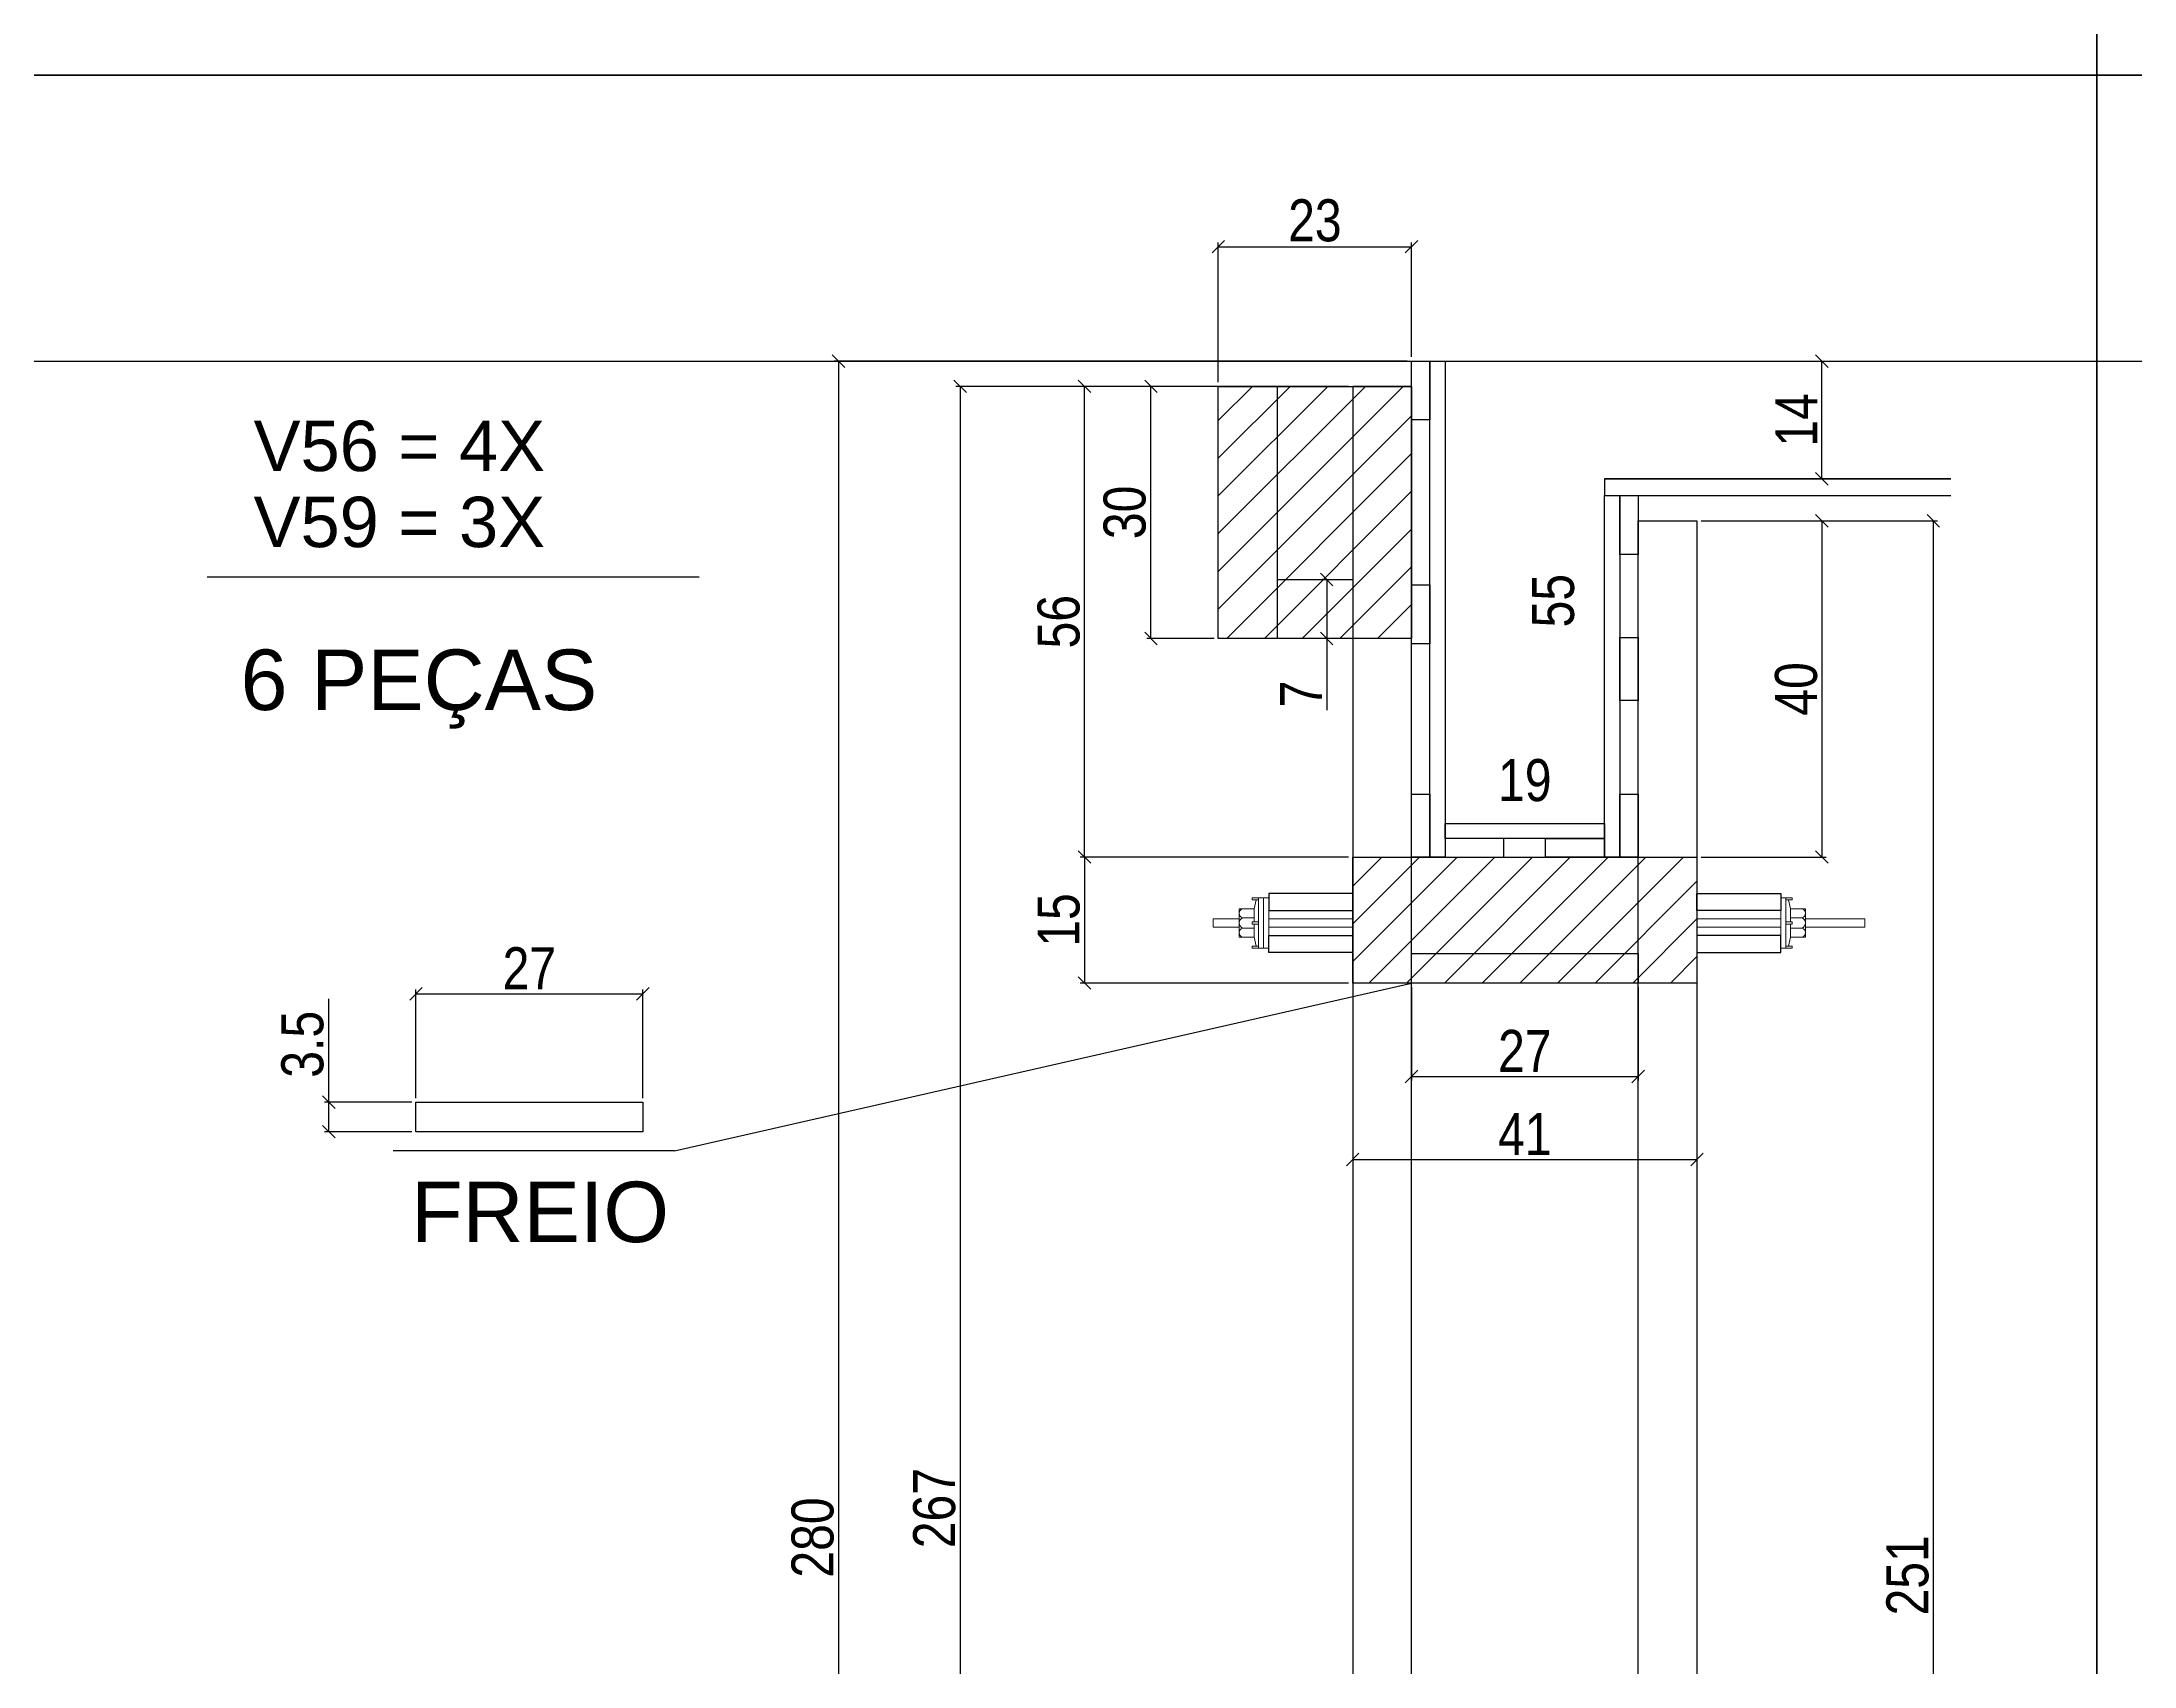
# Model space of a CAD drawing. Header units: millimetres. Extents: x 3247 to 10920, y 704 to 3817.
# Drawn here: x 3756.3 to 4254.6, y 1861.8 to 2248.5 of the extents above; entities that cross this region are included whole.
import ezdxf

# ---------------------------------------------------------------- set-up
doc = ezdxf.new("R2010")
doc.units = ezdxf.units.MM
for name, color, linetype in [('1', 1, 'Continuous'), ('COTA', 241, 'Continuous'), ('GARFOS OK', 3, 'Continuous'), ('Hachura', 253, 'Continuous'), ('Painéis', 200, 'Continuous'), ('Resinado', 41, 'Continuous'), ('SARR_3.5x7', 81, 'Continuous'), ('SARR_7x7', 40, 'Continuous'), ('TIRAS REESCORAMENTO', 252, 'Continuous'), ('VIGAS', 3, 'Continuous')]:
    doc.layers.add(name, color=color, linetype=linetype)
doc.layers.add('BARRA_ANCORAGEM', color=1, linetype='Continuous', lineweight=15)
doc.styles.add('COTA TECNICA 2X', font='techl___.ttf', dxfattribs={"height": 10})
doc.styles.add('R80-50', font='arial.ttf', dxfattribs={"height": 10})
doc.dimstyles.new('SECAO', dxfattribs={"dimscale": 0.333333, "dimtxt": 5, "dimasz": 9, "dimexe": 3, "dimexo": 3, "dimgap": 3, "dimtad": 1, "dimdec": 1, "dimlfac": 0.5, "dimzin": 12, "dimdsep": 46, "dimtxsty": 'COTA TECNICA 2X', "dimblk1": 'OBLIQUE', "dimblk2": 'OBLIQUE', "dimsah": 1, "dimcen": 0.9, "dimclrd": 4, "dimclre": 4, "dimclrt": 240, "dimadec": 1, "dimazin": 3, "dimtfac": 1, "dimtdec": 1, "dimtmove": 0, "dimatfit": 3, "dimfxl": 1, "dimtolj": 1, "dimtzin": 12, "dimarcsym": 0})

# ---------------------------------------------------------------- blocks, each defined once
blk = doc.blocks.new('_Oblique')
at = {"layer": '1', "color": 0, "lineweight": -2}
blk.add_line((-0.5, -0.5), (0.5, 0.5), dxfattribs=at)
blk = doc.blocks.new('*D288')
at = {"layer": 'COTA', "color": 4, "lineweight": -2, "transparency": 16777216}
for p, q in [((4067.52, 2166.46), (3974.01, 2166.46)), ((3975.01, 2166.46), (3975.01, 1632.37)), ((4067.52, 1632.37), (3974.01, 1632.37))]:
    blk.add_line(p, q, dxfattribs=at)
at = {"layer": 'Defpoints', "color": 0, "transparency": 16777216}
for p in [(4068.52, 2166.46), (3975.01, 1632.37), (4068.52, 1632.37)]:
    blk.add_point(p, dxfattribs=at)
at = {"layer": 'COTA', "color": 4, "lineweight": -2, "transparency": 16777216, "xscale": 3, "yscale": 3, "zscale": 3}
for p, rotation in [((3975.01, 2166.46), 90), ((3975.01, 1632.37), 270)]:
    blk.add_blockref('_Oblique', p, dxfattribs=dict(at, rotation=rotation))
at = {"layer": 'COTA', "color": 240, "transparency": 16777216, "insert": (3968.91, 1899.41), "char_height": 10, "attachment_point": 5, "rotation": 90, "style": 'COTA TECNICA 2X'}
blk.add_mtext('\\A1;267', dxfattribs=at)
blk = doc.blocks.new('*D334')
at = {"layer": 'COTA', "color": 4, "lineweight": -2, "transparency": 16777216}
for p, q in [((4067.52, 2166.46), (4003.64, 2166.46)), ((4004.64, 2054.41), (4004.64, 2166.46)), ((4067.52, 2054.41), (4003.64, 2054.41))]:
    blk.add_line(p, q, dxfattribs=at)
at = {"layer": 'Defpoints', "color": 0, "transparency": 16777216}
for p in [(4004.64, 2166.46), (4068.52, 2166.46), (4068.52, 2054.41)]:
    blk.add_point(p, dxfattribs=at)
at = {"layer": 'COTA', "color": 4, "lineweight": -2, "transparency": 16777216, "xscale": 3, "yscale": 3, "zscale": 3}
for p, rotation in [((4004.64, 2166.46), 90), ((4004.64, 2054.41), 270)]:
    blk.add_blockref('_Oblique', p, dxfattribs=dict(at, rotation=rotation))
at = {"layer": 'COTA', "color": 240, "transparency": 16777216, "insert": (3998.53, 2110.43), "char_height": 10, "attachment_point": 5, "rotation": 90, "style": 'COTA TECNICA 2X'}
blk.add_mtext('\\A1;56', dxfattribs=at)
blk = doc.blocks.new('*D335')
at = {"layer": 'COTA', "color": 4, "lineweight": -2, "transparency": 16777216}
for p, q in [((4151.52, 2134.44), (4181.27, 2134.44)), ((4180.27, 2134.44), (4180.27, 2054.41)), ((4151.52, 2054.41), (4181.27, 2054.41))]:
    blk.add_line(p, q, dxfattribs=at)
at = {"layer": 'Defpoints', "color": 0, "transparency": 16777216}
for p in [(4150.52, 2134.44), (4150.52, 2054.41), (4180.27, 2054.41)]:
    blk.add_point(p, dxfattribs=at)
at = {"layer": 'COTA', "color": 4, "lineweight": -2, "transparency": 16777216, "xscale": 3, "yscale": 3, "zscale": 3}
for p, rotation in [((4180.27, 2134.44), 90), ((4180.27, 2054.41), 270)]:
    blk.add_blockref('_Oblique', p, dxfattribs=dict(at, rotation=rotation))
at = {"layer": 'COTA', "color": 240, "transparency": 16777216, "insert": (4174.17, 2094.42), "char_height": 10, "attachment_point": 5, "rotation": 90, "style": 'COTA TECNICA 2X'}
blk.add_mtext('\\A1;40', dxfattribs=at)
blk = doc.blocks.new('*D336')
at = {"layer": 'COTA', "color": 4, "lineweight": -2, "transparency": 16777216}
for p, q in [((4081.52, 2172.46), (3945.06, 2172.46)), ((3946.06, 2172.46), (3946.06, 1612.37)), ((4067.52, 1612.37), (3945.06, 1612.37))]:
    blk.add_line(p, q, dxfattribs=at)
at = {"layer": 'Defpoints', "color": 0, "transparency": 16777216}
for p in [(4082.52, 2172.46), (3946.06, 1612.37), (4068.52, 1612.37)]:
    blk.add_point(p, dxfattribs=at)
at = {"layer": 'COTA', "color": 4, "lineweight": -2, "transparency": 16777216, "xscale": 3, "yscale": 3, "zscale": 3}
for p, rotation in [((3946.06, 2172.46), 90), ((3946.06, 1612.37), 270)]:
    blk.add_blockref('_Oblique', p, dxfattribs=dict(at, rotation=rotation))
at = {"layer": 'COTA', "color": 240, "transparency": 16777216, "insert": (3939.93, 1892.41), "char_height": 10, "attachment_point": 5, "rotation": 90, "style": 'COTA TECNICA 2X'}
blk.add_mtext('\\A1;280', dxfattribs=at)
blk = doc.blocks.new('*D338')
at = {"layer": 'Defpoints', "color": 0, "transparency": 16777216}
for p in [(4115.56, 2172.46), (4122.41, 2172.46), (4115.56, 2062.41)]:
    blk.add_point(p, dxfattribs=at)
at = {"layer": 'COTA', "color": 240, "transparency": 16777216, "insert": (4116.3, 2115.43), "char_height": 10, "attachment_point": 5, "rotation": 90, "style": 'COTA TECNICA 2X'}
blk.add_mtext('\\A1;55', dxfattribs=at)
blk = doc.blocks.new('*D339')
at = {"layer": 'Defpoints', "color": 0, "transparency": 16777216}
for p in [(4090.52, 2066.56), (4128.52, 2066.56), (4128.52, 2066.56)]:
    blk.add_point(p, dxfattribs=at)
at = {"layer": 'COTA', "color": 240, "transparency": 16777216, "insert": (4109.52, 2072.65), "char_height": 10, "attachment_point": 5, "style": 'COTA TECNICA 2X'}
blk.add_mtext('\\A1;19', dxfattribs=at)
blk = doc.blocks.new('*D341')
at = {"layer": 'COTA', "color": 4, "lineweight": -2, "transparency": 16777216}
for p, q in [((4178.12, 2172.46), (4181.27, 2172.46)), ((4180.27, 2144.46), (4180.27, 2172.46)), ((4178.12, 2144.46), (4181.27, 2144.46))]:
    blk.add_line(p, q, dxfattribs=at)
at = {"layer": 'Defpoints', "color": 0, "transparency": 16777216}
for p in [(4177.12, 2172.46), (4180.27, 2172.46), (4177.12, 2144.46)]:
    blk.add_point(p, dxfattribs=at)
at = {"layer": 'COTA', "color": 4, "lineweight": -2, "transparency": 16777216, "xscale": 3, "yscale": 3, "zscale": 3}
for p, rotation in [((4180.27, 2172.46), 90), ((4180.27, 2144.46), 270)]:
    blk.add_blockref('_Oblique', p, dxfattribs=dict(at, rotation=rotation))
at = {"layer": 'COTA', "color": 240, "transparency": 16777216, "insert": (4174.2, 2158.46), "char_height": 10, "attachment_point": 5, "rotation": 90, "style": 'COTA TECNICA 2X'}
blk.add_mtext('\\A1;14', dxfattribs=at)
blk = doc.blocks.new('*D342')
at = {"layer": 'COTA', "color": 4, "lineweight": -2, "transparency": 16777216}
for p, q in [((4152.52, 2134.44), (4207.81, 2134.44)), ((4206.81, 2134.44), (4206.81, 1632.37)), ((4152.52, 1632.37), (4207.81, 1632.37))]:
    blk.add_line(p, q, dxfattribs=at)
at = {"layer": 'Defpoints', "color": 0, "transparency": 16777216}
for p in [(4151.52, 2134.44), (4151.52, 1632.37), (4206.81, 1632.37)]:
    blk.add_point(p, dxfattribs=at)
at = {"layer": 'COTA', "color": 4, "lineweight": -2, "transparency": 16777216, "xscale": 3, "yscale": 3, "zscale": 3}
for p, rotation in [((4206.81, 2134.44), 90), ((4206.81, 1632.37), 270)]:
    blk.add_blockref('_Oblique', p, dxfattribs=dict(at, rotation=rotation))
at = {"layer": 'COTA', "color": 240, "transparency": 16777216, "insert": (4200.7, 1883.4), "char_height": 10, "attachment_point": 5, "rotation": 90, "style": 'COTA TECNICA 2X'}
blk.add_mtext('\\A1;251', dxfattribs=at)
blk = doc.blocks.new('A$C51C4441F')
at = {"layer": 'BARRA_ANCORAGEM'}
for p, q in [((-2.25, 3.4), (-1.79, 5.5)), ((-2.25, 3.4), (-5.81, 3.39)), ((-5.81, 3.39), (-5.81, -3.39)), ((-2.25, 1.2), (-5.02, 1.2)), ((-2.25, 3.4), (-2.25, 3.4)), ((-2.25, 3.4), (-2.25, 0.25)), ((-2.25, -3.4), (-5.81, -3.39)), ((-2.25, -1.2), (-5.02, -1.2)), ((-2.25, -0.25), (-2.25, -3.4)), ((-2.25, -3.4), (-1.79, -5.5))]:
    blk.add_line(p, q, dxfattribs=at)
for points in [[(-2.7, 6), (-1.2, 6), (-1.2, 5.5), (-2.7, 5.5)], [(-1.2, -6), (0, -6), (0, 6), (-1.2, 6)], [(-2.7, 0.25), (-1.2, 0.25), (-1.2, -0.25), (-2.7, -0.25)], [(-2.7, -6), (-1.2, -6), (-1.2, -5.5), (-2.7, -5.5)]]:
    blk.add_lwpolyline(points, close=True, dxfattribs=at)
for centre, radius, start, end in [((-4.66, 2.3), 1.15, 107.7845, 252.2718), ((-4.52, 0), 1.3, 112.648, 247.4083), ((-4.66, -2.3), 1.15, 107.7845, 252.2718)]:
    blk.add_arc(centre, radius, start, end, dxfattribs=at)
blk = doc.blocks.new('*D344')
at = {"layer": 'COTA', "color": 4, "lineweight": -2, "transparency": 16777216}
for p, q in [((3824.65, 1996.02), (3824.65, 2020.63)), ((3844.43, 1996.02), (3823.65, 1996.02)), ((3824.65, 1989.02), (3824.65, 1996.02)), ((3844.43, 1989.02), (3823.65, 1989.02))]:
    blk.add_line(p, q, dxfattribs=at)
at = {"layer": 'Defpoints', "color": 0, "transparency": 16777216}
for p in [(3824.65, 1996.02), (3845.43, 1996.02), (3845.43, 1989.02)]:
    blk.add_point(p, dxfattribs=at)
at = {"layer": 'COTA', "color": 4, "lineweight": -2, "transparency": 16777216, "xscale": 3, "yscale": 3, "zscale": 3}
for p, rotation in [((3824.65, 1996.02), 90), ((3824.65, 1989.02), 270)]:
    blk.add_blockref('_Oblique', p, dxfattribs=dict(at, rotation=rotation))
at = {"layer": 'COTA', "color": 240, "transparency": 16777216, "insert": (3818.43, 2009.83), "char_height": 10, "attachment_point": 5, "rotation": 90, "style": 'COTA TECNICA 2X'}
blk.add_mtext('\\A1;3.5', dxfattribs=at)
blk = doc.blocks.new('*D478')
at = {"layer": 'COTA', "color": 4, "lineweight": -2, "transparency": 16777216}
for p, q in [((3845.43, 1997.02), (3845.43, 2022.86)), ((3845.43, 2021.86), (3899.43, 2021.86)), ((3899.43, 1997.02), (3899.43, 2022.86))]:
    blk.add_line(p, q, dxfattribs=at)
at = {"layer": 'Defpoints', "color": 0, "transparency": 16777216}
for p in [(3899.43, 2021.86), (3845.43, 1996.02), (3899.43, 1996.02)]:
    blk.add_point(p, dxfattribs=at)
at = {"layer": 'COTA', "color": 4, "lineweight": -2, "transparency": 16777216, "xscale": 3, "yscale": 3, "zscale": 3, "rotation": 180}
blk.add_blockref('_Oblique', (3845.43, 2021.86), dxfattribs=at)
at = {"layer": 'COTA', "color": 4, "lineweight": -2, "transparency": 16777216, "xscale": 3, "yscale": 3, "zscale": 3}
blk.add_blockref('_Oblique', (3899.43, 2021.86), dxfattribs=at)
at = {"layer": 'COTA', "color": 240, "transparency": 16777216, "insert": (3872.43, 2027.93), "char_height": 10, "attachment_point": 5, "style": 'COTA TECNICA 2X'}
blk.add_mtext('\\A1;27', dxfattribs=at)
blk = doc.blocks.new('*D479')
at = {"layer": 'COTA', "color": 4, "lineweight": -2, "transparency": 16777216}
for p, q in [((4067.52, 2054.41), (4003.64, 2054.41)), ((4004.64, 2054.41), (4004.64, 2024.41)), ((4067.52, 2024.41), (4003.64, 2024.41))]:
    blk.add_line(p, q, dxfattribs=at)
at = {"layer": 'Defpoints', "color": 0, "transparency": 16777216}
for p in [(4068.52, 2054.41), (4004.64, 2024.41), (4068.52, 2024.41)]:
    blk.add_point(p, dxfattribs=at)
at = {"layer": 'COTA', "color": 4, "lineweight": -2, "transparency": 16777216, "xscale": 3, "yscale": 3, "zscale": 3}
for p, rotation in [((4004.64, 2054.41), 90), ((4004.64, 2024.41), 270)]:
    blk.add_blockref('_Oblique', p, dxfattribs=dict(at, rotation=rotation))
at = {"layer": 'COTA', "color": 240, "transparency": 16777216, "insert": (3998.53, 2039.41), "char_height": 10, "attachment_point": 5, "rotation": 90, "style": 'COTA TECNICA 2X'}
blk.add_mtext('\\A1;15', dxfattribs=at)
blk = doc.blocks.new('*D480')
at = {"layer": 'COTA', "color": 4, "lineweight": -2, "transparency": 16777216}
for p, q in [((4082.52, 2023.41), (4082.52, 2001.17)), ((4136.52, 2023.41), (4136.52, 2001.17)), ((4082.52, 2002.17), (4136.52, 2002.17))]:
    blk.add_line(p, q, dxfattribs=at)
at = {"layer": 'Defpoints', "color": 0, "transparency": 16777216}
for p in [(4082.52, 2024.41), (4136.52, 2024.41), (4136.52, 2002.17)]:
    blk.add_point(p, dxfattribs=at)
at = {"layer": 'COTA', "color": 4, "lineweight": -2, "transparency": 16777216, "xscale": 3, "yscale": 3, "zscale": 3, "rotation": 180}
blk.add_blockref('_Oblique', (4082.52, 2002.17), dxfattribs=at)
at = {"layer": 'COTA', "color": 4, "lineweight": -2, "transparency": 16777216, "xscale": 3, "yscale": 3, "zscale": 3}
blk.add_blockref('_Oblique', (4136.52, 2002.17), dxfattribs=at)
at = {"layer": 'COTA', "color": 240, "transparency": 16777216, "insert": (4109.52, 2008.24), "char_height": 10, "attachment_point": 5, "style": 'COTA TECNICA 2X'}
blk.add_mtext('\\A1;27', dxfattribs=at)
blk = doc.blocks.new('*D481')
at = {"layer": 'COTA', "color": 4, "lineweight": -2, "transparency": 16777216}
for p, q in [((4068.52, 2023.41), (4068.52, 1981.38)), ((4150.52, 2023.41), (4150.52, 1981.38)), ((4068.52, 1982.38), (4150.52, 1982.38))]:
    blk.add_line(p, q, dxfattribs=at)
at = {"layer": 'Defpoints', "color": 0, "transparency": 16777216}
for p in [(4068.52, 2024.41), (4150.52, 2024.41), (4150.52, 1982.38)]:
    blk.add_point(p, dxfattribs=at)
at = {"layer": 'COTA', "color": 4, "lineweight": -2, "transparency": 16777216, "xscale": 3, "yscale": 3, "zscale": 3, "rotation": 180}
blk.add_blockref('_Oblique', (4068.52, 1982.38), dxfattribs=at)
at = {"layer": 'COTA', "color": 4, "lineweight": -2, "transparency": 16777216, "xscale": 3, "yscale": 3, "zscale": 3}
blk.add_blockref('_Oblique', (4150.52, 1982.38), dxfattribs=at)
at = {"layer": 'COTA', "color": 240, "transparency": 16777216, "insert": (4109.52, 1988.45), "char_height": 10, "attachment_point": 5, "style": 'COTA TECNICA 2X'}
blk.add_mtext('\\A1;41', dxfattribs=at)
blk = doc.blocks.new('*D345')
at = {"layer": 'COTA', "color": 4, "lineweight": -2, "transparency": 16777216}
for p, q in [((4035.52, 2166.46), (4019.48, 2166.46)), ((4020.48, 2106.46), (4020.48, 2166.46)), ((4035.52, 2106.46), (4019.48, 2106.46))]:
    blk.add_line(p, q, dxfattribs=at)
at = {"layer": 'Defpoints', "color": 0, "transparency": 16777216}
for p in [(4020.48, 2166.46), (4036.52, 2166.46), (4036.52, 2106.46)]:
    blk.add_point(p, dxfattribs=at)
at = {"layer": 'COTA', "color": 4, "lineweight": -2, "transparency": 16777216, "xscale": 3, "yscale": 3, "zscale": 3}
for p, rotation in [((4020.48, 2166.46), 90), ((4020.48, 2106.46), 270)]:
    blk.add_blockref('_Oblique', p, dxfattribs=dict(at, rotation=rotation))
at = {"layer": 'COTA', "color": 240, "transparency": 16777216, "insert": (4014.26, 2136.46), "char_height": 10, "attachment_point": 5, "rotation": 90, "style": 'COTA TECNICA 2X'}
blk.add_mtext('\\A1;30', dxfattribs=at)
blk = doc.blocks.new('*D346')
at = {"layer": 'COTA', "color": 4, "lineweight": -2, "transparency": 16777216}
for p, q in [((4036.52, 2167.46), (4036.52, 2200.71)), ((4036.52, 2199.71), (4082.52, 2199.71)), ((4082.52, 2173.46), (4082.52, 2200.71))]:
    blk.add_line(p, q, dxfattribs=at)
at = {"layer": 'Defpoints', "color": 0, "transparency": 16777216}
for p in [(4082.52, 2199.71), (4082.52, 2172.46), (4036.52, 2166.46)]:
    blk.add_point(p, dxfattribs=at)
at = {"layer": 'COTA', "color": 4, "lineweight": -2, "transparency": 16777216, "xscale": 3, "yscale": 3, "zscale": 3, "rotation": 180}
blk.add_blockref('_Oblique', (4036.52, 2199.71), dxfattribs=at)
at = {"layer": 'COTA', "color": 4, "lineweight": -2, "transparency": 16777216, "xscale": 3, "yscale": 3, "zscale": 3}
blk.add_blockref('_Oblique', (4082.52, 2199.71), dxfattribs=at)
at = {"layer": 'COTA', "color": 240, "transparency": 16777216, "insert": (4059.52, 2205.92), "char_height": 10, "attachment_point": 5, "style": 'COTA TECNICA 2X'}
blk.add_mtext('\\A1;23', dxfattribs=at)
blk = doc.blocks.new('*D347')
at = {"layer": 'COTA', "color": 4, "lineweight": -2, "transparency": 16777216}
for p, q in [((4061.89, 2120.46), (4061.33, 2120.46)), ((4062.33, 2120.46), (4062.33, 2106.46)), ((4061.89, 2106.46), (4061.33, 2106.46)), ((4062.33, 2106.46), (4062.33, 2089.35))]:
    blk.add_line(p, q, dxfattribs=at)
at = {"layer": 'Defpoints', "color": 0, "transparency": 16777216}
for p in [(4062.89, 2120.46), (4062.33, 2106.46), (4062.89, 2106.46)]:
    blk.add_point(p, dxfattribs=at)
at = {"layer": 'COTA', "color": 4, "lineweight": -2, "transparency": 16777216, "xscale": 3, "yscale": 3, "zscale": 3}
for p, rotation in [((4062.33, 2120.46), 90), ((4062.33, 2106.46), 270)]:
    blk.add_blockref('_Oblique', p, dxfattribs=dict(at, rotation=rotation))
at = {"layer": 'COTA', "color": 240, "transparency": 16777216, "insert": (4056.25, 2093.22), "char_height": 10, "attachment_point": 5, "rotation": 90, "style": 'COTA TECNICA 2X'}
blk.add_mtext('\\A1;7', dxfattribs=at)

msp = doc.modelspace()

# ---------------------------------------------------------------- hatches: boundary and pattern name
at = {"layer": 'COTA'}
h = msp.add_hatch(dxfattribs=at)
h.set_pattern_fill('ANSI31', color=256, scale=2, style=0)
h.set_pattern_definition([(45, (-15698.989, -2957.3144), (-4.490128, 4.490128), [])])
h.paths.add_polyline_path([(4082.52, 2106.46), (4036.52, 2106.46), (4036.52, 2166.46), (4082.52, 2166.46)])
h = msp.add_hatch(dxfattribs=at)
h.set_pattern_fill('ANSI31', color=256, scale=2, style=0)
h.set_pattern_definition([(45, (-20546.432, -211242.658), (-4.49012806, 4.49012806), [])])
h.paths.add_polyline_path([(4150.52, 2024.41), (4150.52, 2054.41), (4068.52, 2054.41), (4068.52, 2024.41)])

# ---------------------------------------------------------------- linework, layer by layer
at = {"linetype": 'Continuous'}
msp.add_line((4050.52, 2120.46), (4068.52, 2120.46), dxfattribs=at)
at = {"layer": 'BARRA_ANCORAGEM'}
for points in [[(4047.32, 2044.71), (4048.52, 2044.71), (4048.52, 2032.71), (4047.32, 2032.71)], [(4171.72, 2044.71), (4170.52, 2044.71), (4170.52, 2032.71), (4171.72, 2032.71)], [(4035.32, 2037.71), (4041.5, 2037.71), (4041.5, 2039.71), (4035.32, 2039.71)], [(4048.52, 2037.71), (4068.52, 2037.71), (4068.52, 2039.71), (4048.52, 2039.71)], [(4170.52, 2037.71), (4150.52, 2037.71), (4150.52, 2039.71), (4170.52, 2039.71)], [(4176.33, 2037.71), (4190.52, 2037.71), (4190.52, 2039.71), (4176.33, 2039.71)]]:
    msp.add_lwpolyline(points, close=True, dxfattribs=at)
at = {"layer": 'COTA', "color": 1}
msp.add_line((3246.75, 2172.46), (6743.22, 2172.46), dxfattribs=at)
at = {"layer": 'GARFOS OK', "color": 3}
for q in [(4082.52, 2024.41), (3840.02, 1984.49)]:
    msp.add_line((3907.04, 1984.49), q, dxfattribs=at)
at = {"layer": 'Hachura', "color": 7}
msp.add_line((3795.72, 2121.09), (3912.87, 2121.09), dxfattribs=at)
at = {"layer": 'Painéis'}
for points in [[(4082.52, 2106.46), (4036.52, 2106.46), (4036.52, 2166.46), (4082.52, 2166.46)], [(4150.52, 2024.41), (4068.52, 2024.41), (4068.52, 2054.41), (4150.52, 2054.41)]]:
    msp.add_lwpolyline(points, close=True, dxfattribs=at)
at = {"layer": 'Resinado'}
msp.add_line((4128.52, 2144.46), (4211, 2144.46), dxfattribs=at)
at = {"layer": 'SARR_3.5x7', "linetype": 'Continuous'}
msp.add_lwpolyline([(3845.43, 1996.02), (3899.43, 1996.02), (3899.43, 1989.02), (3845.43, 1989.02)], close=True, dxfattribs=at)
at = {"layer": 'SARR_7x7', "linetype": 'Continuous'}
msp.add_line((4050.52, 2166.46), (4050.52, 2106.46), dxfattribs=at)
for points in [[(4068.52, 1632.37), (4082.52, 1632.37), (4082.52, 2166.46), (4068.52, 2166.46)], [(4150.52, 1632.37), (4136.52, 1632.37), (4136.52, 2134.44), (4150.52, 2134.44)], [(4082.52, 2031.41), (4136.52, 2031.41), (4136.52, 2024.41), (4082.52, 2024.41)]]:
    msp.add_lwpolyline(points, close=True, dxfattribs=at)
at = {"layer": 'TIRAS REESCORAMENTO', "linetype": 'ByBlock'}
for p, q in [((4090.52, 2172.46), (4211.48, 2172.46)), ((4128.52, 2140.46), (4211, 2140.46))]:
    msp.add_line(p, q, dxfattribs=at)
for points in [[(4082.52, 2172.46), (4086.92, 2172.46), (4086.92, 2158.46), (4082.52, 2158.46)], [(4132.12, 2140.46), (4136.52, 2140.46), (4136.52, 2126.46), (4132.12, 2126.46)], [(4082.52, 2119.17), (4086.92, 2119.17), (4086.92, 2105.17), (4082.52, 2105.17)], [(4132.12, 2106.67), (4136.52, 2106.67), (4136.52, 2091.67), (4132.12, 2091.67)], [(4082.52, 2069.41), (4086.92, 2069.41), (4086.92, 2054.41), (4082.52, 2054.41)], [(4132.12, 2069.41), (4136.52, 2069.41), (4136.52, 2054.41), (4132.12, 2054.41)], [(4128.52, 2058.81), (4090.52, 2058.81), (4090.52, 2062.41), (4128.52, 2062.41)], [(4104.52, 2054.41), (4104.52, 2058.81), (4090.52, 2058.81), (4090.52, 2054.41)], [(4114.48, 2054.41), (4114.48, 2058.81), (4128.52, 2058.81), (4128.52, 2054.41)], [(4048.52, 2041.71), (4068.52, 2041.71), (4068.52, 2045.71), (4048.52, 2045.71)], [(4170.52, 2041.71), (4150.52, 2041.71), (4150.52, 2045.71), (4170.52, 2045.71)], [(4048.52, 2035.71), (4068.52, 2035.71), (4068.52, 2031.71), (4048.52, 2031.71)], [(4170.52, 2035.71), (4150.52, 2035.71), (4150.52, 2031.71), (4170.52, 2031.71)]]:
    msp.add_lwpolyline(points, close=True, dxfattribs=at)
for points in [[(4090.52, 2054.41), (4086.92, 2054.41), (4086.92, 2172.46), (4090.52, 2172.46), (4090.52, 2054.41)], [(4211, 2144.46), (4128.52, 2144.46), (4128.52, 2140.46), (4211, 2140.46)], [(4132.12, 2054.41), (4128.52, 2054.41), (4128.52, 2140.46), (4132.12, 2140.46), (4132.12, 2054.41)]]:
    msp.add_lwpolyline(points, dxfattribs=at)
at = {"layer": 'VIGAS'}
for points in [[(4245.74, 2240.54), (3746.25, 2240.54), (3746.25, 3008.97), (4245.74, 3008.97)], [(4745.24, 2240.54), (4245.74, 2240.54), (4245.74, 3008.97), (4745.24, 3008.97)], [(4245.74, 1472.11), (3746.25, 1472.11), (3746.25, 2240.54), (4245.74, 2240.54)], [(4745.24, 1472.11), (4245.74, 1472.11), (4245.74, 2240.54), (4745.24, 2240.54)]]:
    msp.add_lwpolyline(points, close=True, dxfattribs=at)

# ---------------------------------------------------------------- block references
at = {"layer": 'BARRA_ANCORAGEM', "xscale": -1, "rotation": 180}
msp.add_blockref('A$C51C4441F', (4047.32, 2038.71), dxfattribs=at)
at = {"layer": 'BARRA_ANCORAGEM', "xscale": -1}
msp.add_blockref('A$C51C4441F', (4170.52, 2038.71), dxfattribs=at)

# ---------------------------------------------------------------- texts
at = {"layer": 'VIGAS', "color": 7, "style": 'R80-50'}
for s, p in [('V56 = 4X', (3806.76, 2146.28)), ('V59 = 3X', (3806.76, 2128.18))]:
    msp.add_text(s, height=12, dxfattribs=at).set_placement(p)
at = {"layer": 'VIGAS', "color": 7, "char_height": 14.4, "attachment_point": 1, "style": 'R80-50'}
for s, insert in [('6 PEÇAS', (3803.65, 2103.8)), ('FREIO', (3844.24, 1977.12))]:
    msp.add_mtext_dynamic_manual_height_columns(s, width=162.221, gutter_width=50, heights=[0], dxfattribs=dict(at, insert=insert))

# ---------------------------------------------------------------- dimensions: what is measured, and where the dimension line sits
at = {"layer": 'COTA', "color": 3}
for base, p1, p2, picture, middle in [((4082.52, 2199.71), (4036.52, 2166.46), (4082.52, 2172.46), '*D346', (4059.52, 2205.92)), ((3899.43, 2021.86), (3845.43, 1996.02), (3899.43, 1996.02), '*D478', (3872.43, 2027.93)), ((4150.52, 1982.38), (4068.52, 2024.41), (4150.52, 2024.41), '*D481', (4109.52, 1988.45)), ((4136.52, 2002.17), (4082.52, 2024.41), (4136.52, 2024.41), '*D480', (4109.52, 2008.24))]:
    dim = msp.add_linear_dim(base=base, p1=p1, p2=p2, dimstyle='SECAO', dxfattribs=at)
    dim.commit()
    dim.dimension.update_dxf_attribs({"geometry": picture, "text_midpoint": middle})
for base, p1, p2, picture, middle in [((3946.06, 1612.37), (4082.52, 2172.46), (4068.52, 1612.37), '*D336', (3939.93, 1892.41)), ((4180.27, 2172.46), (4177.12, 2144.46), (4177.12, 2172.46), '*D341', (4174.2, 2158.46)), ((3975.01, 1632.37), (4068.52, 2166.46), (4068.52, 1632.37), '*D288', (3968.91, 1899.41)), ((4004.64, 2166.46), (4068.52, 2054.41), (4068.52, 2166.46), '*D334', (3998.53, 2110.43)), ((4020.48, 2166.46), (4036.52, 2106.46), (4036.52, 2166.46), '*D345', (4014.26, 2136.46)), ((4180.27, 2054.41), (4150.52, 2134.44), (4150.52, 2054.41), '*D335', (4174.17, 2094.42)), ((4206.81, 1632.37), (4151.52, 2134.44), (4151.52, 1632.37), '*D342', (4200.7, 1883.4)), ((4004.64, 2024.41), (4068.52, 2054.41), (4068.52, 2024.41), '*D479', (3998.53, 2039.41)), ((3824.65, 1996.02), (3845.43, 1989.02), (3845.43, 1996.02), '*D344', (3818.43, 2009.83))]:
    dim = msp.add_linear_dim(base=base, p1=p1, p2=p2, angle=90, dimstyle='SECAO', dxfattribs=at)
    dim.commit()
    dim.dimension.update_dxf_attribs({"geometry": picture, "text_midpoint": middle})
dim = msp.add_linear_dim(base=(4122.41, 2172.46), p1=(4115.56, 2062.41), p2=(4115.56, 2172.46), angle=90, dimstyle='SECAO', override={"dimse1": 1, "dimse2": 1, "dimsd1": 1, "dimsd2": 1}, dxfattribs=at)
dim.commit()
dim.dimension.update_dxf_attribs({"geometry": '*D338', "text_midpoint": (4122.41, 2115.43), "dimtype": 160})
dim = msp.add_linear_dim(base=(4062.33, 2106.46), p1=(4062.89, 2120.46), p2=(4062.89, 2106.46), angle=90, dimstyle='SECAO', dxfattribs=at)
dim.commit()
dim.dimension.update_dxf_attribs({"geometry": '*D347', "text_midpoint": (4062.33, 2093.22), "dimtype": 160})
dim = msp.add_linear_dim(base=(4128.52, 2066.56), p1=(4090.52, 2066.56), p2=(4128.52, 2066.56), dimstyle='SECAO', override={"dimse1": 1, "dimse2": 1, "dimsd1": 1, "dimsd2": 1}, dxfattribs=at)
dim.commit()
dim.dimension.update_dxf_attribs({"geometry": '*D339', "text_midpoint": (4109.52, 2072.65)})

doc.saveas('drawing.dxf')
